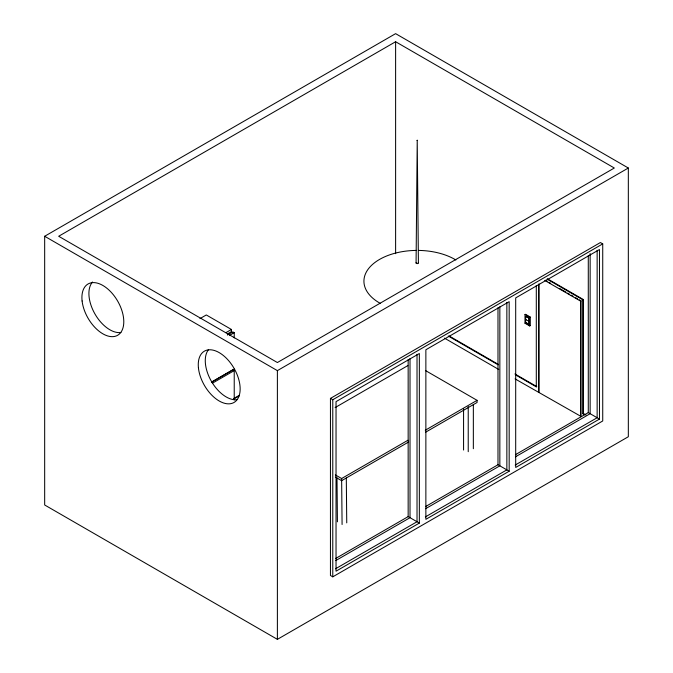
<?xml version="1.0" encoding="UTF-8"?>
<svg xmlns="http://www.w3.org/2000/svg" width="673" height="673" viewBox="0 0 673 673"><rect width="100%" height="100%" fill="white"/><g stroke="black" fill="none" stroke-linecap="round" stroke-linejoin="round"><path stroke-width="1.01" d="M416.074 262.966L417.226 140.228L418.413 262.874M417.496 140.405L416.982 140.388M44.67 236.265L395.615 33.65L628.33 168.014L628.33 436.735L277.385 639.35L44.67 504.986L44.67 236.265L277.385 370.63L628.33 168.014M395.615 41.734L58.677 236.265L277.385 362.537L614.323 168.014L395.615 41.734L395.615 253.679M199.948 318.623L206.3 314.956L231.436 329.467L231.436 332.622M225.993 332.613L231.436 329.467M227.339 333.976L230.965 331.89L232.362 332.689M227.39 335.028L232.833 331.89L234.229 332.689L234.229 337.896M229.686 335.314L234.229 332.689M211.515 382.087L232.833 369.788L234.229 370.596L234.229 399.922M211.549 382.188L234.229 369.098M212.458 383.164L234.229 370.596M233.514 398.668L238.982 395.514M233.531 399.207L238.991 396.052M330.451 398.399L600.409 242.541L602.73 243.887L602.73 420.97L332.773 576.828L330.451 575.482L330.451 398.399L332.773 399.745L602.73 243.887M335.112 407.586L407.83 365.607M524.999 314.552L525.47 314.283L530.122 316.966L530.122 325.665L529.659 325.934L524.999 323.242L524.999 314.552L529.659 317.235L530.122 316.966M525.596 316.647L526.059 316.377L528.599 317.849L528.599 324.1L525.596 322.905L525.596 316.647L528.599 317.849M526.059 319.507L525.596 319.776L528.599 320.979M524.999 323.242L525.47 322.973M525.596 322.905L526.059 322.636L528.599 324.1M580.555 301.109L581.018 300.839L581.018 416.436L580.555 416.696L580.555 301.109L544.836 280.49M547.04 279.11L582.843 299.779L583.306 299.519L583.306 413.458L585.964 414.989M335.339 474.902L341.632 478.528L407.989 440.218M425.26 430.249L477.073 400.334L477.073 402.479L425.765 432.108M408.57 442.026L341.632 480.682L335.339 477.048M515.425 374.794L536.297 386.849L536.768 386.58L514.912 373.961M515.064 378.891L581.018 416.436M582.843 299.779L582.843 413.718L583.306 413.458M335.709 558.447L408.158 516.62L419.346 523.081L419.346 353.527L336.037 401.63L336.037 571.184L419.346 523.081M425.538 506.584L497.986 464.757L509.175 471.218L509.175 301.664L425.866 349.767L425.866 519.32L509.175 471.218M515.434 454.687L588.286 412.625L599.475 419.086L599.475 249.532L515.695 297.903L515.695 467.457L599.475 419.086M335.76 560.567L410.017 517.697L410.017 358.608M425.588 508.704L499.846 465.834L499.846 306.745M515.468 456.816L590.145 413.702L590.145 253.561M335.516 568.794L417.024 521.743L417.024 354.276M425.353 516.931L506.853 469.88L506.853 302.413M515.19 465.06L597.144 417.748L597.144 250.28M547.502 278.841L583.306 299.519M545.307 280.22L547.09 281.247M548.874 282.281L550.665 283.308M559.591 288.465L565.842 292.074M567.625 293.108L569.408 294.135M571.2 295.169L572.984 296.196M575.659 297.744L577.451 298.778M579.234 299.805L581.018 300.839M527.018 323.873L530.122 325.665M449.337 336.105L498.516 364.497M448.26 336.02L498.18 364.842M582.843 413.718L584.644 414.761M444.474 338.14L498.769 369.485M425.858 370.764L477.073 400.334M346.301 477.931L346.746 522.871M342.086 524.511L341.632 478.528M336.996 477.931L337.425 521.827M588.286 255.631L588.286 412.625M539.056 283.964L539.056 392.199M538.593 284.233L538.593 392.468M536.297 285.453L536.297 386.849M529.659 317.235L529.659 325.934M497.986 307.763L497.986 464.757M473.346 404.582L473.346 448.723M468.231 406.492L468.231 451.684M463.571 409.058L463.571 450.044M408.158 359.626L408.158 516.62M332.773 399.745L332.773 576.828M277.385 370.63L277.385 639.35M418.219 262.537A1.169 0.681 0 0 1 417.327 263.597A1.169 0.681 0 0 1 416.192 262.621M380.405 303.447A53.318 30.781 0 0 1 367.618 269.94A53.318 30.781 0 0 1 416.486 250.415M418.488 250.415A53.318 30.781 0 0 1 455.873 259.98M120.93 332.504A29.62 17.103 60 0 1 94.767 313.652A29.62 17.103 60 0 1 92.504 282.012M236.871 399.737A29.62 17.103 60 0 1 211.162 380.901A29.62 17.103 60 0 1 208.537 349.59M198.4 367.567A29.62 17.103 60 0 0 231.689 403.438A29.62 17.103 60 0 0 227.533 359.424A29.62 17.103 60 0 0 198.4 367.567M82.106 300.982A29.62 17.103 60 0 0 115.722 336.138A29.62 17.103 60 0 0 110.717 291.762A29.62 17.103 60 0 0 82.106 300.982"/></g></svg>
